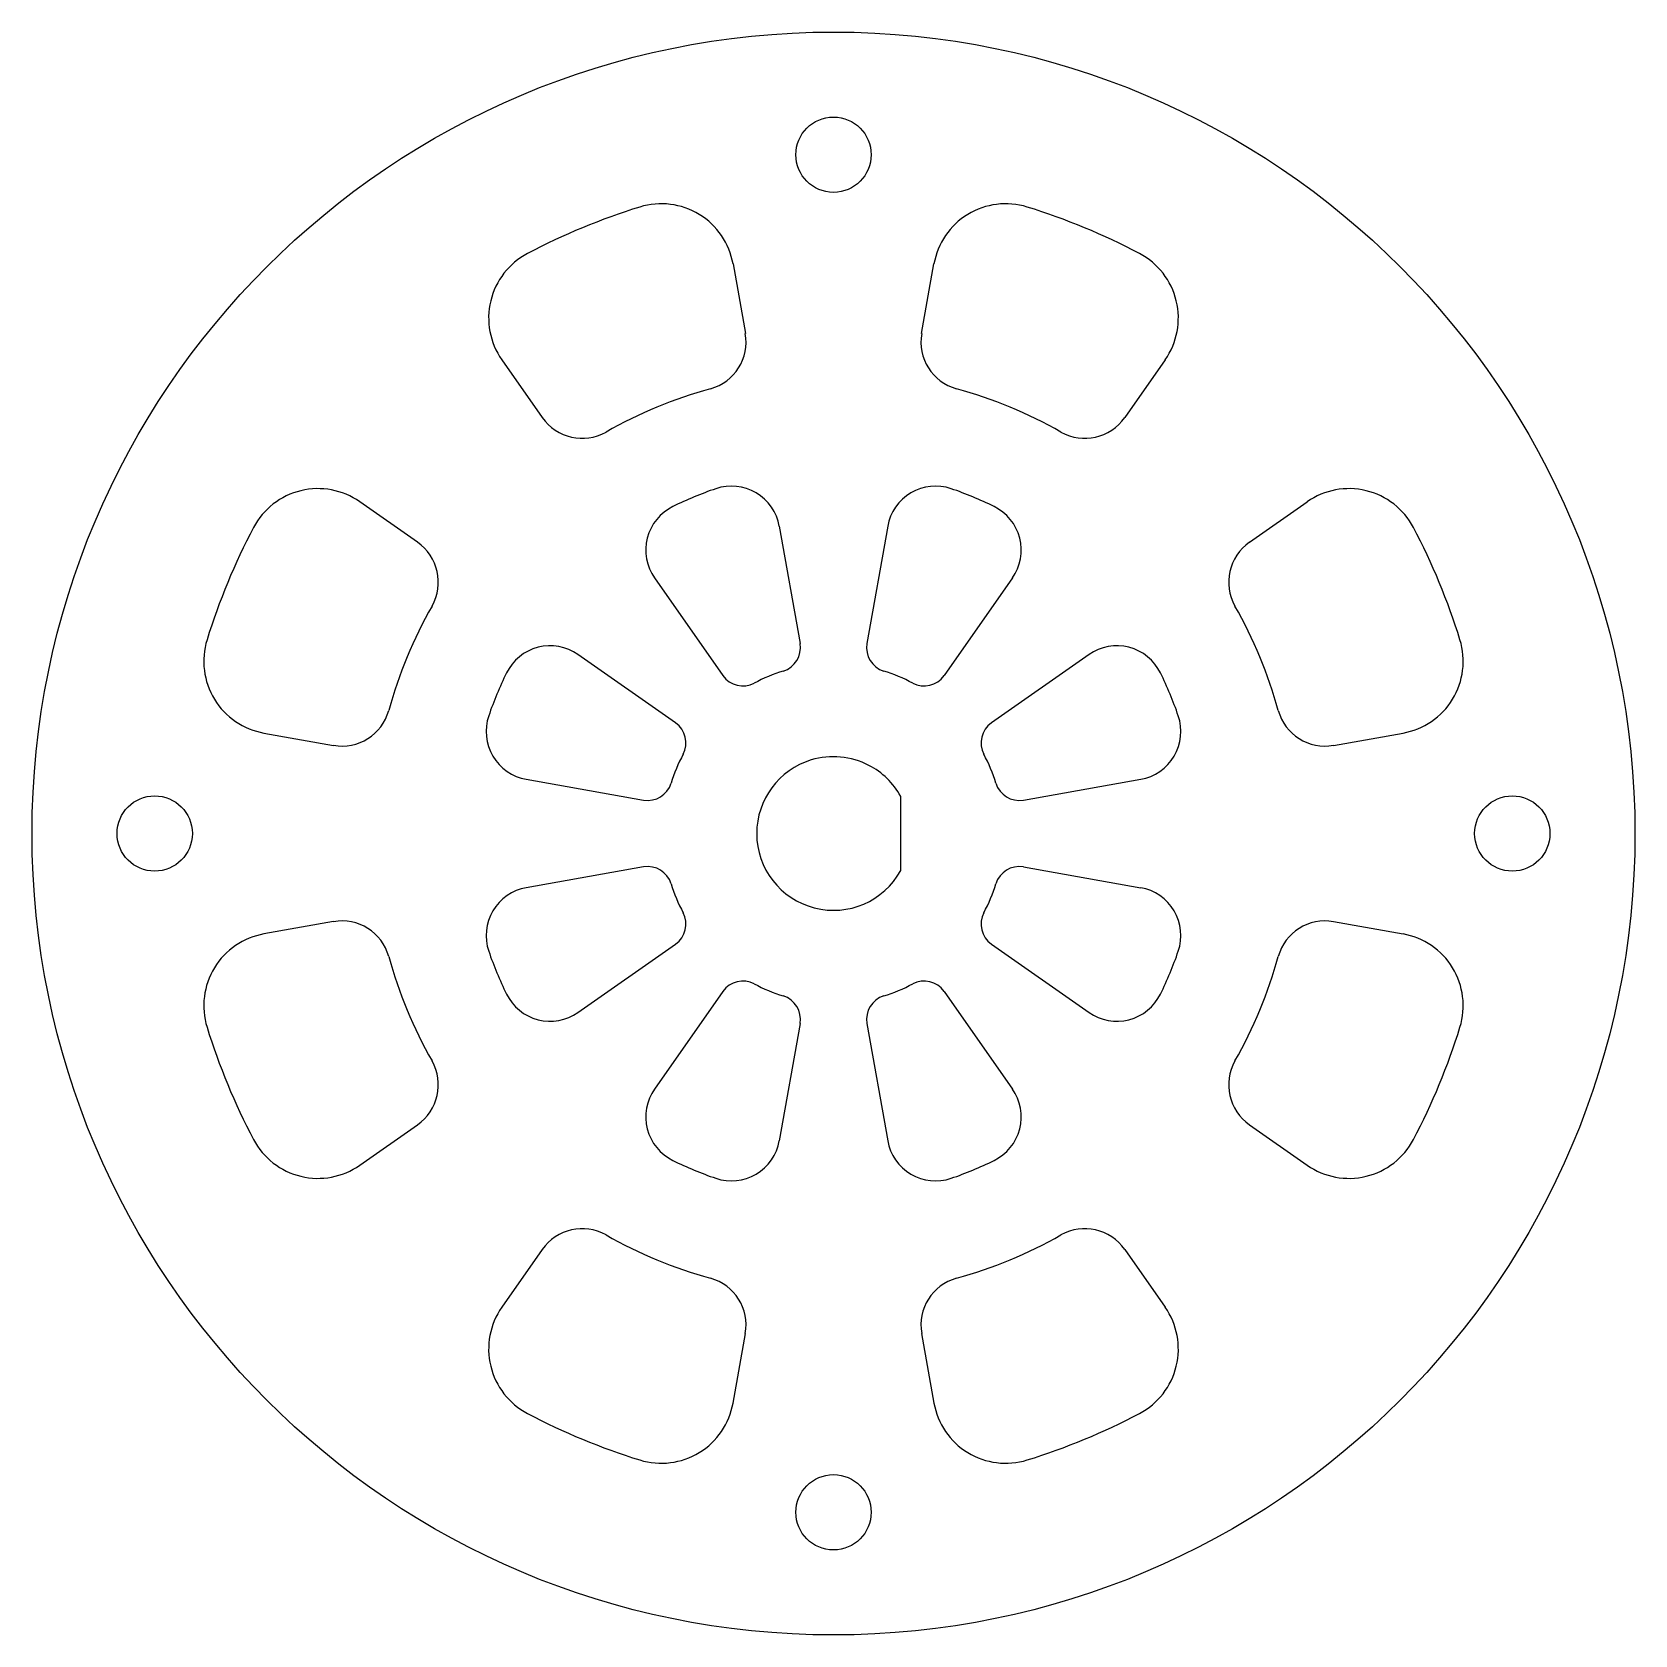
# Model space of a CAD drawing. Header units: millimetres. Extents: x 111 to 177, y 107 to 173.
import ezdxf

# ---------------------------------------------------------------- set-up
doc = ezdxf.new("R2010")
doc.units = ezdxf.units.MM
doc.layers.add('obrys', color=2, linetype='Continuous')

msp = doc.modelspace()

# ---------------------------------------------------------------- linework, layer by layer
at = {"layer": 'obrys'}
for p, q in [((139.865, 163.45), (140.37, 160.587)), ((147.63, 160.587), (148.135, 163.45)), ((130.342, 159.505), (132.01, 157.124)), ((157.658, 159.505), (155.99, 157.124)), ((126.876, 151.99), (124.495, 153.658)), ((161.124, 151.99), (163.505, 153.658)), ((141.769, 152.65), (142.622, 147.817)), ((146.231, 152.65), (145.378, 147.817)), ((136.632, 150.522), (139.447, 146.502)), ((151.368, 150.522), (148.553, 146.502)), ((137.498, 144.553), (133.478, 147.368)), ((154.522, 147.368), (150.502, 144.553)), ((120.55, 144.135), (123.413, 143.63)), ((164.587, 143.63), (167.45, 144.135)), ((131.35, 142.231), (136.183, 141.378)), ((151.817, 141.378), (156.65, 142.231)), ((146.767, 141.23), (146.767, 141.53)), ((146.767, 139.167), (146.767, 141.23)), ((136.183, 138.622), (131.35, 137.769)), ((146.767, 138.47), (146.767, 139.167)), ((151.817, 138.622), (156.65, 137.769)), ((123.413, 136.37), (120.55, 135.865)), ((164.587, 136.37), (167.45, 135.865)), ((133.478, 132.632), (137.498, 135.447)), ((150.502, 135.447), (154.522, 132.632)), ((139.447, 133.498), (136.632, 129.478)), ((148.553, 133.498), (151.368, 129.478)), ((142.622, 132.183), (141.769, 127.35)), ((145.378, 132.183), (146.231, 127.35)), ((124.495, 126.342), (126.876, 128.01)), ((161.124, 128.01), (163.505, 126.342)), ((132.01, 122.876), (130.342, 120.495)), ((155.99, 122.876), (157.658, 120.495)), ((139.865, 116.55), (140.37, 119.413)), ((147.63, 119.413), (148.135, 116.55))]:
    msp.add_line(p, q, dxfattribs=at)
for centre, radius in [((144, 140), 33), ((144, 167.95), 1.55), ((116.05, 140), 1.55), ((171.95, 140), 1.55), ((144, 112.05), 1.55)]:
    msp.add_circle(centre, radius, dxfattribs=at)
for centre, radius, start, end in [((144, 140), 27, 107.18076, 117.81924), ((136.911, 162.929), 3, 10, 107.18076), ((151.089, 162.929), 3, 72.81924, 170), ((144, 140), 27, 62.18076, 72.81924), ((132.8, 161.226), 3, 117.81924, 215), ((155.2, 161.226), 3, 325, 62.18076), ((138.4, 160.24), 2, 285.46502, 10), ((149.6, 160.24), 2, 170, 254.53498), ((144, 140), 19, 105.46502, 119.53498), ((144, 140), 19, 60.46502, 74.53498), ((133.648, 158.271), 2, 215, 299.53498), ((154.352, 158.271), 2, 240.46502, 325), ((122.774, 151.2), 3, 55, 152.18076), ((144, 140), 15, 108.84988, 116.15012), ((139.8, 152.303), 2, 10, 108.84988), ((148.2, 152.303), 2, 71.15012, 170), ((144, 140), 15, 63.84988, 71.15012), ((165.226, 151.2), 3, 27.81924, 125), ((138.271, 151.669), 2, 116.15012, 215), ((149.729, 151.669), 2, 325, 63.84988), ((144, 140), 27, 152.18076, 162.81924), ((144, 140), 27, 17.18076, 27.81924), ((125.729, 150.352), 2, 330.46502, 55), ((162.271, 150.352), 2, 125, 209.53498), ((144, 140), 19, 150.46502, 164.53498), ((144, 140), 19, 15.46502, 29.53498), ((121.071, 147.089), 3, 162.81924, 260), ((166.929, 147.089), 3, 280, 17.18076), ((132.331, 145.729), 2, 55, 153.84988), ((141.637, 147.643), 1, 287.18076, 10), ((146.363, 147.643), 1, 170, 252.81924), ((155.669, 145.729), 2, 26.15012, 125), ((144, 140), 15, 153.84988, 161.15012), ((144, 140), 7, 107.18076, 117.81924), ((144, 140), 7, 62.18076, 72.81924), ((144, 140), 15, 18.84988, 26.15012), ((140.267, 147.075), 1, 215, 297.81924), ((147.733, 147.075), 1, 242.18076, 325), ((123.76, 145.6), 2, 260, 344.53498), ((131.697, 144.2), 2, 161.15012, 260), ((136.925, 143.733), 1, 332.18076, 55), ((151.075, 143.733), 1, 125, 207.81924), ((156.303, 144.2), 2, 280, 18.84988), ((164.24, 145.6), 2, 195.46502, 280), ((144, 140), 7, 152.18076, 162.81924), ((144, 140), 7, 17.18076, 27.81924), ((144, 140), 3.162, 106.82025, 180), ((144, 140), 3.162, 62.57224, 106.82025), ((144, 140), 3.162, 28.93853, 62.57224), ((136.357, 142.363), 1, 260, 342.81924), ((151.643, 142.363), 1, 197.18076, 280), ((144, 140), 3.162, 180, 331.06148), ((136.357, 137.637), 1, 17.18076, 100), ((151.643, 137.637), 1, 80, 162.81924), ((131.697, 135.8), 2, 100, 198.84988), ((144, 140), 7, 197.18076, 207.81924), ((144, 140), 7, 332.18076, 342.81924), ((156.303, 135.8), 2, 341.15012, 80), ((136.925, 136.267), 1, 305, 27.81924), ((151.075, 136.267), 1, 152.18076, 235), ((123.76, 134.4), 2, 15.46502, 100), ((164.24, 134.4), 2, 80, 164.53498), ((121.071, 132.911), 3, 100, 197.18076), ((166.929, 132.911), 3, 342.81924, 80), ((144, 140), 19, 195.46502, 209.53498), ((144, 140), 15, 198.84988, 206.15012), ((144, 140), 15, 333.84988, 341.15012), ((144, 140), 19, 330.46502, 344.53498), ((132.331, 134.271), 2, 206.15012, 305), ((140.267, 132.925), 1, 62.18076, 145), ((144, 140), 7, 242.18076, 252.81924), ((144, 140), 7, 287.18076, 297.81924), ((147.733, 132.925), 1, 35, 117.81924), ((155.669, 134.271), 2, 235, 333.84988), ((141.637, 132.357), 1, 350, 72.81924), ((146.363, 132.357), 1, 107.18076, 190), ((144, 140), 27, 197.18076, 207.81924), ((144, 140), 27, 332.18076, 342.81924), ((125.729, 129.648), 2, 305, 29.53498), ((162.271, 129.648), 2, 150.46502, 235), ((138.271, 128.331), 2, 145, 243.84988), ((149.729, 128.331), 2, 296.15012, 35), ((122.774, 128.8), 3, 207.81924, 305), ((165.226, 128.8), 3, 235, 332.18076), ((139.8, 127.697), 2, 251.15012, 350), ((148.2, 127.697), 2, 190, 288.84988), ((144, 140), 15, 243.84988, 251.15012), ((144, 140), 15, 288.84988, 296.15012), ((133.648, 121.729), 2, 60.46502, 145), ((144, 140), 19, 240.46502, 254.53498), ((144, 140), 19, 285.46502, 299.53498), ((154.352, 121.729), 2, 35, 119.53498), ((138.4, 119.76), 2, 350, 74.53498), ((149.6, 119.76), 2, 105.46502, 190), ((132.8, 118.774), 3, 145, 242.18076), ((155.2, 118.774), 3, 297.81924, 35), ((136.911, 117.071), 3, 252.81924, 350), ((151.089, 117.071), 3, 190, 287.18076), ((144, 140), 27, 242.18076, 252.81924), ((144, 140), 27, 287.18076, 297.81924)]:
    msp.add_arc(centre, radius, start, end, dxfattribs=at)

doc.saveas('drawing.dxf')
